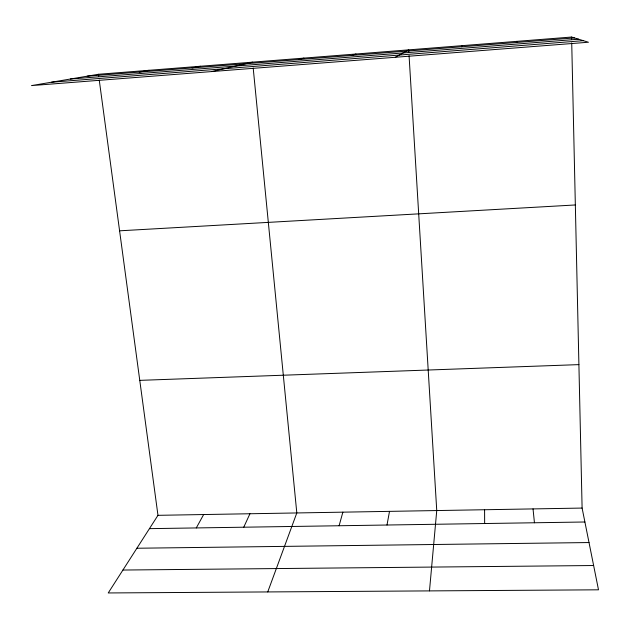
<?xml version="1.0" encoding="UTF-8"?>
<svg xmlns="http://www.w3.org/2000/svg" width="630" height="630" viewBox="0 0 630 630"><rect width="100%" height="100%" fill="white"/><g stroke="black" fill="none" stroke-linecap="round" stroke-linejoin="round"><path stroke-width="0.94" d="M429.479 590.893L436.748 510.552L409.067 55.668M386.993 525.018L389.513 511.363M339.105 525.751L342.87 512.159M267.742 591.932L296.809 512.946L253.197 68.016M243.747 527.208L249.945 513.749M461.617 46.777L462.231 45.651M196.284 527.932L203.663 514.537M99.257 80.112L157.972 515.324L108.234 592.956L598.5 589.814L582.104 508.071L571.725 42.895M395.246 57.283L408.712 49.864L408.831 51.802M352.091 55.377L355.95 54.015M298.51 59.59L303.928 58.11M211.554 71.584L252.622 62.149M192.071 67.953L200.505 66.252M139.23 72.103L149.129 70.292M98.469 74.277L31.5 85.593L588.444 42.242L571.599 37.044L98.469 74.277L98.729 76.222M87.145 76.191L574.418 37.918M70.363 79.026L578.616 39.21M51.518 82.215L583.364 40.674M119.59 230.816L575.34 204.963M139.765 380.363L578.907 364.62M157.972 515.324L582.104 508.071M149.436 528.649L584.9 521.994M136.883 548.242L589.019 542.548M122.913 570.04L593.633 565.527M516.521 41.383L517.6 42.375M533.035 508.906L534.445 522.766M571.599 37.044L571.638 38.997M484.588 509.733L484.651 523.522"/></g></svg>
